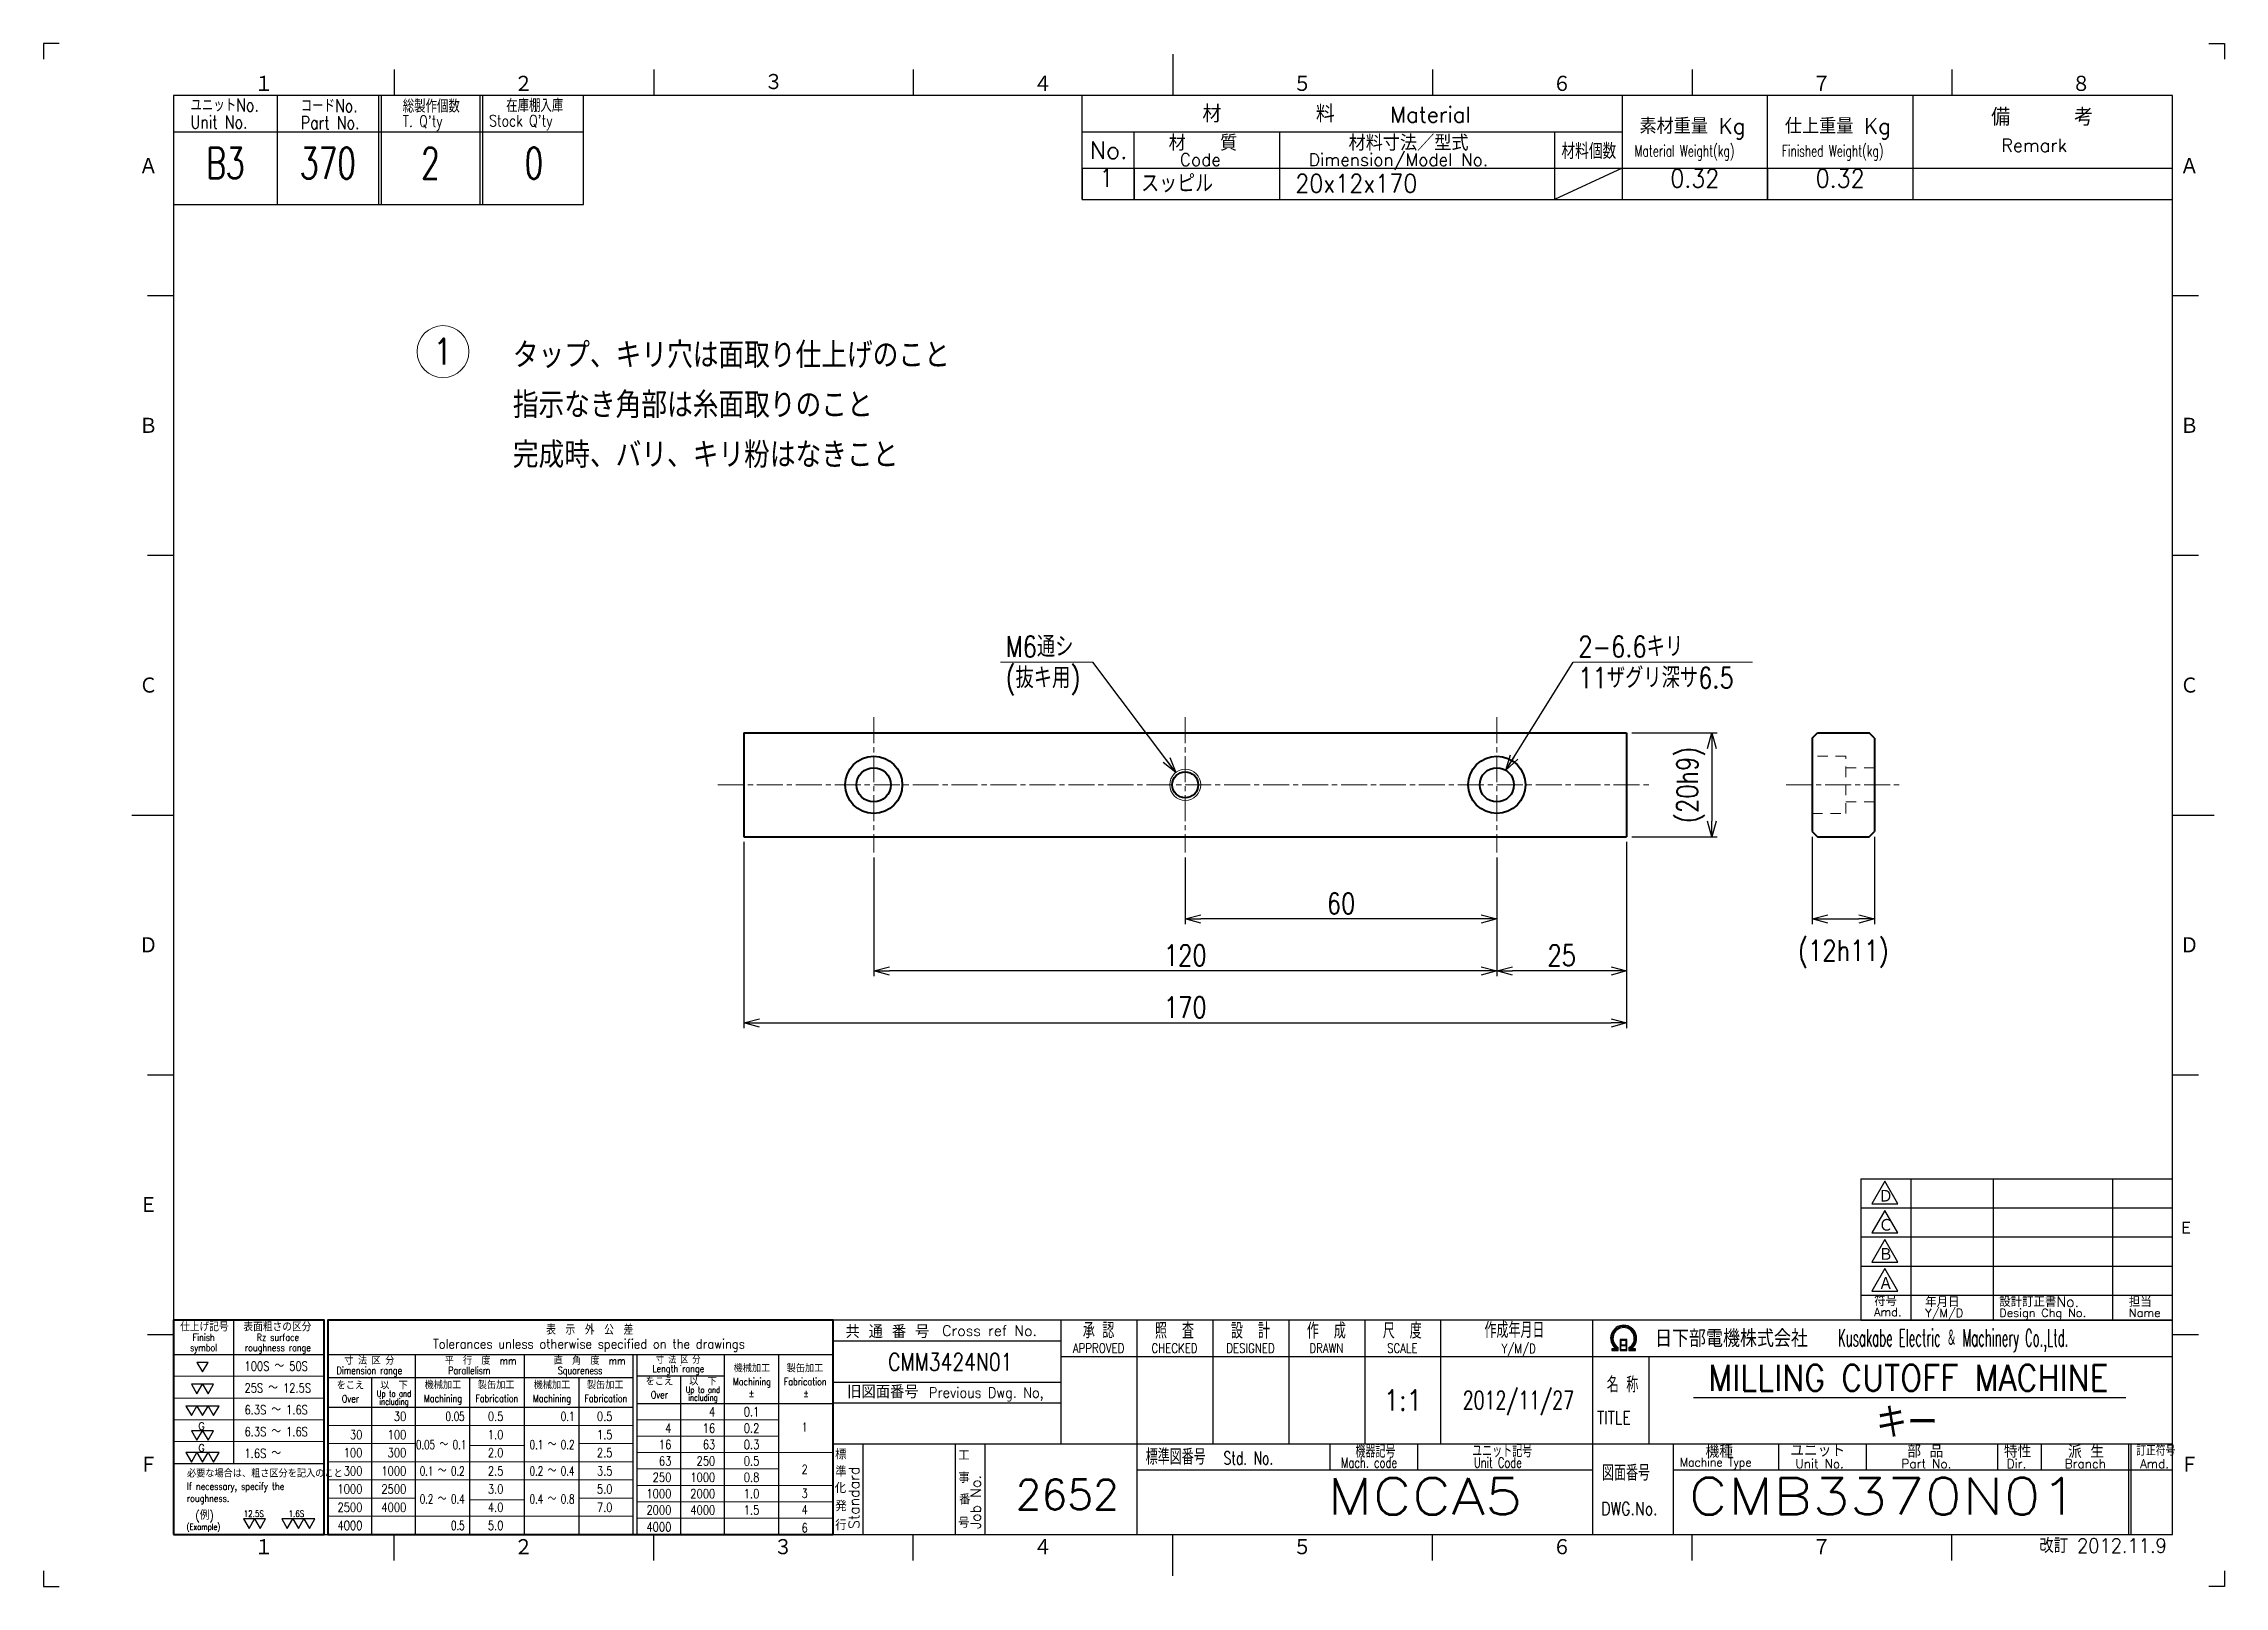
# Model space of a CAD drawing. Header units: millimetres. Extents: x 0 to 420, y 0 to 297.
import ezdxf
from ezdxf.enums import TextEntityAlignment as Align

# ---------------------------------------------------------------- set-up
doc = ezdxf.new("R2010")
doc.units = ezdxf.units.MM
doc.linetypes.add('GEN7A', pattern=[7.5, 5, -0.75, 1, -0.75])
doc.linetypes.add('HIDDEN2', pattern=[3.5, 2, -1.5])
doc.layers.get('0').update_dxf_attribs({"lineweight": 20})
doc.layers.get('DEFPOINTS').update_dxf_attribs({"color": 253})
for name, color, linetype, lineweight in [('2', 5, 'Continuous', 40), ('3A', 6, 'HIDDEN2', 20), ('4', 3, 'Continuous', 13), ('5', 3, 'Continuous', 13), ('6', 7, 'Continuous', 50), ('7A', 4, 'GEN7A', 13)]:
    doc.layers.add(name, color=color, linetype=linetype, lineweight=lineweight)
doc.layers.add('RAHM2', color=1, linetype='Continuous')
doc.layers.add('RAHM3', color=52, linetype='Continuous')
doc.styles.add('DIMENSION', font='romans.shx', dxfattribs={"width": 0.8, "bigfont": 'extfont2.shx'})
doc.styles.get("Standard").update_dxf_attribs({"font": 'romans.shx', "width": 0.8, "bigfont": 'extfont2.shx'})
doc.dimstyles.new('GEN-ISO$0', dxfattribs={"dimtxt": 4, "dimasz": 3, "dimexe": 1, "dimexo": 1, "dimgap": 1, "dimtad": 3, "dimrnd": 0.01, "dimdsep": 46, "dimtxsty": 'Standard', "dimblk": 'OPEN30', "dimcen": 0, "dimclrt": 7, "dimazin": 2, "dimtp": 0.1, "dimtm": 0.1, "dimtfac": 0.6, "dimtmove": 2, "dimatfit": 3, "dimldrblk": 'OPEN30', "dimfxl": 1, "dimarcsym": 0})
doc.dimstyles.new('GEN-ISO$7', dxfattribs={"dimtxt": 4, "dimasz": 3, "dimexe": 1, "dimexo": 1, "dimgap": 1, "dimtad": 3, "dimrnd": 0.01, "dimdsep": 46, "dimtxsty": 'Standard', "dimblk": 'OPEN30', "dimcen": 0, "dimclrt": 7, "dimazin": 2, "dimtp": 0.1, "dimtm": 0.1, "dimtfac": 0.6, "dimtmove": 2, "dimatfit": 3, "dimldrblk": 'OPEN30', "dimfxl": 1, "dimarcsym": 0})

# ---------------------------------------------------------------- blocks, each defined once
blk = doc.blocks.new('1A3ブヒン')
at = {"layer": '2'}
for points in [[(25, 10), (54.05, 10), (54.05, 51.26), (25, 51.26)], [(54.75, 10), (152.05, 10), (152.05, 51.26), (54.75, 51.26)]]:
    blk.add_lwpolyline(points, close=True, dxfattribs=at)
at = {"layer": '4'}
for p, q in [((25, 40.46), (54.05, 40.46)), ((25, 36.26), (54.05, 36.26)), ((25, 32.06), (54.05, 32.06)), ((54.75, 31), (113.55, 31)), ((114.25, 32.05), (141.55, 32.05)), ((25, 27.86), (54.05, 27.86)), ((54.75, 27.5), (71.55, 27.5)), ((82.05, 27.15), (92.55, 27.15)), ((103.05, 27.5), (113.55, 27.5)), ((114.25, 28.9), (141.55, 28.9)), ((114.25, 25.75), (152.05, 25.75)), ((54.75, 24), (113.55, 24)), ((114.25, 22.6), (141.55, 22.6)), ((54.75, 20.5), (113.55, 20.5)), ((54.75, 17), (71.55, 17)), ((103.05, 17), (113.55, 17)), ((114.25, 19.45), (152.05, 19.45)), ((54.75, 13.5), (113.55, 13.5)), ((82.05, 16.65), (92.55, 16.65)), ((114.25, 16.3), (152.05, 16.3)), ((114.25, 13.15), (152.05, 13.15))]:
    blk.add_line(p, q, dxfattribs=at)
at = {"layer": 'RAHM2', "color": 5, "linetype": 'Continuous'}
for p, q in [((3, 297), (0, 297)), ((0, 297), (0, 294)), ((217.5, 295), (217.5, 287)), ((417, 297), (420, 297)), ((420, 297), (420, 294)), ((67.5, 292), (67.5, 287)), ((117.5, 292), (117.5, 287)), ((167.5, 292), (167.5, 287)), ((267.5, 292), (267.5, 287)), ((317.5, 292), (317.5, 287)), ((367.5, 292), (367.5, 287)), ((410, 287), (25, 287)), ((25, 287), (25, 10)), ((104, 266), (104, 287)), ((410, 10), (410, 287)), ((25, 266), (64.5, 266)), ((64.5, 266), (104, 266)), ((20, 248.5), (25, 248.5)), ((410, 248.5), (415, 248.5)), ((20, 198.5), (25, 198.5)), ((410, 198.5), (415, 198.5)), ((17, 148.5), (25, 148.5)), ((410, 148.5), (418, 148.5)), ((20, 98.5), (25, 98.5)), ((410, 98.5), (415, 98.5)), ((350, 51.26), (410, 51.26)), ((20, 48.5), (25, 48.5)), ((410, 48.5), (415, 48.5)), ((25, 10), (410, 10)), ((67.5, 5), (67.5, 10)), ((117.5, 5), (117.5, 10)), ((217.5, 2), (217.5, 10)), ((267.5, 5), (267.5, 10)), ((317.5, 5), (317.5, 10)), ((367.5, 5), (367.5, 10)), ((0, 3), (0, 0)), ((0, 0), (3, 0)), ((420, 0), (417, 0)), ((420, 3), (420, 0))]:
    blk.add_line(p, q, dxfattribs=at)
at = {"layer": 'RAHM2', "color": 7, "linetype": 'Continuous'}
for p, q in [((45, 287), (45, 266)), ((64.5, 287), (64.5, 266)), ((65, 287), (65, 266)), ((84, 287), (84, 266)), ((84.5, 287), (84.5, 266)), ((200, 267), (200, 287)), ((304, 287), (304, 267)), ((332, 267), (332, 287)), ((360, 287), (360, 267)), ((25, 280), (64.5, 280)), ((64.5, 280), (104, 280)), ((200, 280), (304, 280)), ((210, 267), (210, 280)), ((238, 280), (238, 267)), ((291, 280), (291, 267)), ((200, 273), (410, 273)), ((304, 273), (291, 267)), ((200, 267), (410, 267)), ((350, 78.46), (410, 78.46)), ((350, 78.46), (350, 51.26)), ((359.6, 78.46), (359.6, 51.26)), ((375.44, 78.46), (375.44, 51.26)), ((398.48, 78.46), (398.48, 51.26)), ((410, 51.26), (410, 78.46)), ((350, 72.86), (410, 72.86)), ((350, 67.26), (410, 67.26)), ((350, 61.66), (410, 61.66)), ((350, 56.06), (410, 56.06)), ((36.55, 51.26), (36.55, 23.66)), ((195.93, 51.26), (195.93, 27.42)), ((210.55, 51.26), (210.55, 10)), ((225.18, 51.26), (225.18, 27.42)), ((239.8, 51.26), (239.8, 27.42)), ((254.43, 51.26), (254.43, 27.42)), ((269.05, 51.26), (269.05, 27.42)), ((298.3, 51.26), (298.3, 10)), ((152.05, 47.26), (195.93, 47.26)), ((25, 44.66), (54.05, 44.66)), ((54.75, 44.66), (152.05, 44.66)), ((71.55, 44.66), (71.55, 10)), ((92.55, 44.66), (92.55, 10)), ((113.55, 10), (113.55, 44.66)), ((114.25, 44.66), (114.25, 10)), ((122.65, 42.56), (122.65, 42.54)), ((131.05, 44.66), (131.05, 10)), ((141.55, 44.66), (141.55, 10)), ((195.93, 44.26), (410, 44.26)), ((269.05, 44.26), (269.05, 27.42)), ((298.3, 44.26), (298.3, 44.26)), ((309.17, 44.26), (309.17, 27.42)), ((54.75, 40.21), (113.55, 40.21)), ((63.15, 40.21), (63.15, 10)), ((82.05, 40.21), (82.05, 10)), ((103.05, 40.21), (103.05, 10)), ((114.25, 40.56), (131.05, 40.56)), ((122.65, 40.56), (122.65, 10)), ((152.05, 39.34), (195.93, 39.34)), ((54.75, 34.5), (113.55, 34.5)), ((114.25, 35.2), (152.05, 35.2)), ((152.05, 35.34), (195.93, 35.34)), ((152.05, 27.42), (410, 27.42)), ((157.77, 27.42), (157.77, 10)), ((175.59, 27.42), (175.59, 10)), ((181.3, 27.42), (181.3, 10)), ((247.73, 27.42), (247.73, 22.42)), ((264.59, 27.42), (264.59, 22.42)), ((313.83, 27.42), (313.83, 10)), ((334.15, 27.42), (334.15, 22.42)), ((351, 27.42), (351, 22.42)), ((376.29, 27.42), (376.29, 22.42)), ((384.72, 27.42), (384.72, 22.42)), ((401.57, 10), (401.57, 27.42)), ((402.07, 10), (402.07, 27.42)), ((25, 23.66), (54.05, 23.66)), ((210.55, 22.42), (298.3, 22.42)), ((313.83, 22.42), (410, 22.42)), ((167.5, 5), (167.5, 10))]:
    blk.add_line(p, q, dxfattribs=at)
at = {"layer": 'RAHM2', "color": 3, "linetype": 'Continuous'}
blk.add_line((317.73, 36.35), (401.03, 36.35), dxfattribs=at)
at = {"layer": 'RAHM2', "color": 7, "linetype": 'Continuous'}
for points in [[(354.63, 77.99), (352.12, 73.64), (357.14, 73.64)], [(354.63, 72.39), (352.12, 68.04), (357.14, 68.04)], [(354.63, 66.79), (352.12, 62.44), (357.14, 62.44)], [(354.63, 61.19), (352.12, 56.84), (357.14, 56.84)], [(30.6, 41.29), (31.66, 43.12), (29.54, 43.12), (30.6, 41.29)], [(29.54, 37.09), (30.6, 38.92), (28.48, 38.92), (29.54, 37.09)], [(31.66, 37.09), (32.72, 38.92), (30.6, 38.92), (31.66, 37.09)], [(28.48, 32.89), (29.54, 34.72), (27.42, 34.72), (28.48, 32.89)], [(30.6, 32.89), (31.66, 34.72), (29.54, 34.72), (30.6, 32.89)], [(32.72, 32.89), (33.78, 34.72), (31.66, 34.72), (32.72, 32.89)], [(29.54, 28.12), (30.6, 29.96), (28.48, 29.96), (29.54, 28.12)], [(31.66, 28.12), (32.72, 29.96), (30.6, 29.96), (31.66, 28.12)], [(28.48, 23.92), (29.54, 25.76), (27.42, 25.76), (28.48, 23.92)], [(30.6, 23.92), (31.66, 25.76), (29.54, 25.76), (30.6, 23.92)], [(32.72, 23.92), (33.78, 25.76), (31.66, 25.76), (32.72, 23.92)], [(39.56, 11.14), (40.62, 12.98), (38.49, 12.98), (39.56, 11.14)], [(41.68, 11.14), (42.74, 12.98), (40.62, 12.98), (41.68, 11.14)], [(46.93, 11.14), (47.99, 12.98), (45.87, 12.98), (46.93, 11.14)], [(49.06, 11.14), (50.12, 12.98), (47.99, 12.98), (49.06, 11.14)], [(51.18, 11.14), (52.24, 12.98), (50.12, 12.98), (51.18, 11.14)]]:
    blk.add_lwpolyline(points, close=True, dxfattribs=at)
at = {"layer": 'RAHM2', "color": 5, "linetype": 'Continuous'}
blk.add_lwpolyline([(410, 51.26), (152.05, 51.26), (152.05, 10)], dxfattribs=at)
at = {"layer": 'RAHM2', "color": 7, "linetype": 'Continuous'}
for points in [[(303.62, 47.51), (303.62, 45.4), (304.92, 45.4), (304.92, 47.51), (303.62, 47.51)], [(303.77, 47.36), (303.77, 46.53), (304.77, 46.53), (304.77, 47.36), (303.77, 47.36)], [(304.77, 46.38), (304.77, 45.55), (303.77, 45.55), (303.77, 46.38), (304.77, 46.38)], [(302.02, 45.4), (303.22, 45.4), (303.22, 46.01)], [(302.02, 45.58), (302.97, 45.58), (302.97, 45.91)], [(302.72, 45.82), (302.72, 45.75), (302.02, 45.75), (302.02, 45.4)], [(305.32, 45.98), (305.32, 45.4), (306.58, 45.4), (306.58, 45.75), (305.85, 45.75), (305.85, 45.8)], [(305.57, 45.87), (305.57, 45.58), (306.58, 45.58)]]:
    blk.add_lwpolyline(points, dxfattribs=at)
for radius, start, end in [(2.5, 308.2706, 230.8952), (2.28, 303.9949, 234.4013), (2.06, 299.8294, 238.4756)]:
    blk.add_arc((304.3, 47.76), radius, start, end, dxfattribs=at)
at = {"layer": '4', "width": 0.9}
blk.add_text('改訂 2012.11.9', height=2.8, dxfattribs=at).set_placement((408.91, 6.44), align=Align.RIGHT)
at = {"layer": 'RAHM2', "color": 5, "linetype": 'Continuous'}
for s, height, p in [('１', 3.31, (40.6, 287.58)), ('２', 3.31, (90.6, 287.58)), ('４', 3.31, (190.6, 287.58)), ('５', 3.31, (240.6, 287.58)), ('６', 3.31, (290.6, 287.58)), ('７', 3.31, (340.6, 287.58)), ('８', 3.31, (390.6, 287.58)), ('Ａ', 3.31, (18.36, 271.74)), ('Ａ', 3.31, (411.44, 271.74)), ('Ｂ', 3.31, (18.36, 221.74)), ('Ｂ', 3.31, (411.44, 221.74)), ('Ｃ', 3.31, (18.36, 171.74)), ('Ｃ', 3.31, (411.44, 171.74)), ('Ｄ', 3.31, (18.36, 121.74)), ('Ｄ', 3.31, (411.44, 121.74)), ('Ｅ', 3.31, (18.36, 71.74)), ('Ｅ', 2.65, (411.15, 67.64)), ('Ｆ', 3.31, (18.36, 21.74)), ('Ｆ', 3.31, (411.44, 21.74)), ('１', 3.31, (40.6, 5.87)), ('２', 3.31, (90.6, 5.87)), ('３', 3.31, (140.6, 5.87)), ('４', 3.31, (190.6, 5.87)), ('５', 3.31, (240.6, 5.87)), ('６', 3.31, (290.6, 5.87)), ('７', 3.31, (340.6, 5.87))]:
    blk.add_text(s, height=height, dxfattribs=at).set_placement(p)
blk.add_text('３', height=3.31, dxfattribs=at).set_placement((140.6, 289.58), align=Align.MIDDLE)
at = {"layer": 'RAHM2', "color": 7, "linetype": 'Continuous'}
for s, height, width, p in [('ユニットNo.', 2.5, 0.8, (28.29, 283.92)), ('コードNo.', 2.5, 0.8, (49.52, 283.81)), ('総製作個数', 2.5, 0.8, (69.17, 283.72)), ('在庫棚入庫', 2.5, 0.8, (89.08, 283.82)), ('Unit No.', 2.5, 0.8, (28.29, 280.64)), ('Part No.', 2.5, 0.8, (49.52, 280.53)), ("T. Q'ty", 2.2, 0.8, (69.17, 280.96)), ("Stock Q'ty", 2.2, 0.8, (85.8, 281.06)), ('材料個数', 3, 0.8, (292.32, 274.79)), ('Material Weight(kg)', 2.2, 0.68, (306.37, 275.25)), ('Finished Weight(kg)', 2.2, 0.68, (334.74, 275.25)), ('作成年月日', 3, 0.7, (277.49, 47.82)), ('Y/M/D', 1.8, 0.8, (280.79, 44.87)), ('Kusakabe Electric ＆ Machinery Co.,Ltd.', 3.3108, 0.5, (345.56, 46.19)), ('100S ～ 50S', 1.75, 0.8, (38.69, 41.52)), ('25S ～ 12.5S', 1.75, 0.8, (38.69, 37.32)), ('Previous Dwg. No,', 2, 0.9, (170.53, 36.31)), ('名 称', 3, 0.7, (301.06, 37.33)), ('6.3S ～ 1.6S', 1.75, 0.8, (38.69, 33.12)), ('0.1', 1.75, 0.8, (134.84, 32.73)), ('TITLE', 2.5, 0.8, (299.18, 31.25)), ('6.3S ～ 1.6S', 1.75, 0.8, (38.69, 28.92)), ('0.2', 1.75, 0.8, (134.84, 29.58)), ('1', 1.75, 0.8, (145.97, 29.81)), ('1.6S ～ ', 1.75, 0.8, (38.69, 24.72)), ('0.3', 1.75, 0.8, (134.84, 26.43)), ('標準図番号', 3, 0.7, (212.26, 23.44)), ('Std. No.', 2.5, 0.7, (227.23, 23.44)), ('機器記号', 2.5, 0.7, (252.65, 24.77)), ('ユニット記号', 2.5, 0.7, (275.14, 24.85)), ('訂正符号', 2, 0.7, (403.01, 25.16)), ('必要な場合は、粗さ区分を記入のこと', 1.4, 0.9, (27.61, 20.99)), ('0.5', 1.75, 0.8, (134.84, 23.28)), ('0.8', 1.75, 0.8, (134.84, 20.13)), ('2', 1.75, 0.8, (145.97, 21.65)), ('Mach. code', 2, 0.7, (249.86, 22.83)), ('Unit Code', 2, 0.7, (275.45, 22.83)), ('図面番号', 3, 0.7, (300.15, 20.37)), ('Machine Type', 1.7, 0.9, (315.15, 23.05)), ('If necessary, specify the', 1.4, 0.8, (27.61, 18.58)), ('roughness.', 1.4, 0.8, (27.61, 16.26)), ('1.0', 1.75, 0.8, (134.84, 16.98)), ('3', 1.75, 0.8, (145.97, 17.04)), ('(例)', 1.6, 0.9, (29.2, 12.85)), ('12.5S', 1.26, 0.8, (38.53, 13.36)), ('1.6S', 1.26, 0.8, (47.18, 13.36)), ('1.5', 1.75, 0.8, (134.84, 13.83)), ('4', 1.75, 0.8, (145.97, 13.89)), ('(Example)', 1.2, 0.8, (27.53, 10.87)), ('6', 1.75, 0.8, (145.97, 10.39))]:
    blk.add_text(s, height=height, dxfattribs=dict(at, width=width)).set_placement(p)
for s, height, p in [('材\u3000\u3000\u3000\u3000\u3000料', 3.311, (223.18, 281.82)), ('Material', 3, (259.34, 281.82)), ('素材重量 Kg', 3, (307.35, 279.63)), ('仕上重量 Kg', 3, (335.35, 279.63)), ('備     考', 3.311, (375.08, 281.21)), ('No.', 3.311, (201.5, 274.82)), ('材\u3000\u3000質', 3, (216.68, 276.39)), ('材料寸法／型式', 3, (251.33, 276.39)), ('Remark', 2.5, (377.03, 276.16)), ('Code', 2.4, (218.82, 273.45)), ('Dimension/Model No.', 2.4, (243.65, 273.45)), ('Ｄ', 2.56, (353.38, 73.83)), ('Ｃ', 2.56, (353.38, 68.23)), ('Ｂ', 2.56, (353.38, 62.63)), ('Ａ', 2.56, (353.38, 57.03)), ('符号', 2, (352.54, 53.96)), ('年月日', 2, (362.39, 53.77)), ('設計訂正書No.', 2, (376.64, 53.81)), ('担当', 2, (401.6, 53.81)), ('共 通 番 号', 2.5, (154.44, 47.79)), ('Amd.', 1.6, (352.54, 52.01)), ('Y/M/D', 1.6, (362.39, 51.83)), ('Design Chg No.', 1.6, (376.64, 51.86)), ('Name', 1.6, (401.6, 51.86)), ('Cross ref No.', 2, (173.05, 48.23)), ('旧図面番号', 2.5, (154.76, 36.21)), ('標', 2, (152.44, 24.43)), ('工', 2, (176.15, 24.24)), ('機種', 2.4, (320.08, 24.76)), ('ユニット', 2.4, (336.39, 24.96)), ('部 品', 2.4, (358.93, 24.79)), ('特性', 2.4, (377.55, 24.78)), ('派 生', 2.4, (389.89, 24.72)), ('準', 2, (152.47, 21.11)), ('事', 2, (176.17, 19.92)), ('Unit No.', 1.7, (337.39, 22.76)), ('Part No.', 1.7, (357.81, 22.76)), ('Dir.', 1.7, (378.09, 22.76)), ('Branch', 1.7, (389.24, 22.76)), ('Amd.', 1.7, (403.74, 22.76)), ('化', 2, (152.37, 17.95)), ('番', 2, (176.31, 15.76)), ('行', 2, (152.46, 10.82)), ('発', 2, (152.46, 14.47)), ('号', 2, (176.11, 11.28))]:
    blk.add_text(s, height=height, dxfattribs=at).set_placement(p)
for s, height, width, p in [('仕上げ記号', 1.54, 0.9, (30.97, 49.13)), ('表面粗さの区分', 1.54, 0.9, (45.03, 49.13)), ('表\u3000示\u3000外\u3000公\u3000差', 1.8, 0.9, (105.18, 48.48)), ('symbol', 1.4, 0.8, (30.82, 45.27)), ('Finish', 1.4, 0.8, (30.82, 47.24)), ('roughness range', 1.4, 0.8, (45.12, 45.27)), ('Rz surface', 1.4, 0.8, (45.12, 47.24)), ('Tolerances unless otherwise specified on the drawings', 1.8, 0.9, (105.02, 45.77)), ('Dimension range', 1.4, 0.8, (62.73, 40.86)), ('寸 法 区 分', 1.4, 0.9, (62.73, 42.71)), ('Parallelism', 1.4, 0.8, (81.99, 40.86)), ('平\u3000行\u3000度\u3000mm', 1.4, 0.9, (84.16, 42.71)), ('Squareness', 1.4, 0.8, (103.32, 40.86)), ('直\u3000角\u3000度\u3000mm', 1.4, 0.9, (105.16, 42.71)), ('Length range', 1.4, 0.8, (122.23, 41.21)), ('寸 法 区 分', 1.4, 0.8, (122.23, 42.89)), ('機械加工', 1.4, 0.9, (136.41, 41.24)), ('製缶加工', 1.4, 0.9, (146.64, 41.24)), ('をこえ', 1.4, 0.9, (59.09, 37.95)), ('以\u3000下', 1.4, 0.9, (67.49, 37.95)), ('機械加工', 1.4, 0.9, (76.91, 38.02)), ('製缶加工', 1.4, 0.9, (87.16, 38.02)), ('機械加工', 1.4, 0.9, (97.91, 38.02)), ('製缶加工', 1.4, 0.9, (108.16, 38.02)), ('をこえ', 1.4, 0.9, (118.59, 38.7)), ('Up to and', 1.2, 0.8, (126.98, 37.25)), ('以\u3000下', 1.4, 0.9, (126.99, 38.7)), ('Machining', 1.4, 0.8, (136.41, 38.72)), ('Fabrication', 1.4, 0.8, (146.68, 38.72)), ('Over', 1.4, 0.8, (59.09, 35.42)), ('Up to and', 1.2, 0.8, (67.48, 36.5)), ('including', 1.2, 0.8, (67.49, 34.98)), ('Machining', 1.4, 0.8, (76.91, 35.49)), ('Fabrication', 1.4, 0.8, (87.28, 35.49)), ('Machining', 1.4, 0.8, (97.91, 35.49)), ('Fabrication', 1.4, 0.8, (108.28, 35.49)), ('Over', 1.4, 0.8, (118.59, 36.17)), ('including', 1.2, 0.8, (126.99, 35.73)), ('%%P', 1.4, 0.9, (136.33, 36.46)), ('%%P', 1.4, 0.9, (146.83, 36.46))]:
    blk.add_text(s, height=height, dxfattribs=dict(at, width=width)).set_placement(p, align=Align.CENTER)
for s, height, width, p in [('承 認', 3, 0.7, (203.18, 49.35)), ('照  査', 3, 0.7, (217.8, 49.35)), ('設  計', 3, 0.7, (232.43, 49.35)), ('作  成', 3, 0.7, (247.05, 49.35)), ('尺  度', 3, 0.7, (261.67, 49.35)), ('APPROVED', 1.8, 0.8, (203.18, 45.85)), ('CHECKED', 1.8, 0.8, (217.8, 45.85)), ('DESIGNED', 1.8, 0.8, (232.43, 45.85)), ('DRAWN', 1.8, 0.8, (247.05, 45.85)), ('SCALE', 1.8, 0.8, (261.67, 45.85)), ('DWG.No.', 2.5, 0.8, (305.41, 14.96))]:
    blk.add_text(s, height=height, dxfattribs=dict(at, width=width)).set_placement(p, align=Align.MIDDLE)
at = {"layer": 'RAHM2', "color": 7, "linetype": 'Continuous', "width": 0.844147}
blk.add_text('日下部電機株式会社', height=3.311, dxfattribs=at).set_placement((310.35, 46.06), (339.79, 46.06), align=Align.FIT)
at = {"layer": 'RAHM2', "color": 7, "linetype": 'Continuous'}
for s, width, p in [('30', 0.8, (69.85, 31.85)), ('0.05', 0.7, (81.08, 31.85)), ('0.5', 0.8, (88.56, 31.85)), ('0.1', 0.7, (102.24, 31.85)), ('0.5', 0.8, (109.56, 31.85)), ('4', 0.8, (129.35, 32.73)), ('30', 0.8, (61.4, 28.35)), ('100', 0.8, (69.85, 28.35)), ('1.0', 0.8, (88.56, 28.35)), ('1.5', 0.8, (109.56, 28.35)), ('4', 0.8, (120.9, 29.58)), ('16', 0.8, (129.35, 29.58)), ('100', 0.8, (61.4, 24.85)), ('300', 0.8, (69.85, 24.85)), ('0.05 ～ 0.1', 0.7, (81.41, 26.42)), ('2.0', 0.8, (88.56, 24.85)), ('0.1 ～ 0.2', 0.7, (102.24, 26.42)), ('2.5', 0.8, (109.56, 24.85)), ('16', 0.8, (120.9, 26.43)), ('63', 0.8, (129.35, 26.43)), ('300', 0.8, (61.4, 21.35)), ('1000', 0.8, (69.85, 21.35)), ('0.1 ～ 0.2', 0.7, (81.08, 21.35)), ('2.5', 0.8, (88.56, 21.35)), ('0.2 ～ 0.4', 0.7, (102.24, 21.35)), ('3.5', 0.8, (109.56, 21.35)), ('250', 0.8, (120.9, 20.13)), ('63', 0.8, (120.9, 23.28)), ('1000', 0.8, (129.35, 20.13)), ('250', 0.8, (129.35, 23.28)), ('1000', 0.8, (61.4, 17.85)), ('2500', 0.8, (69.85, 17.85)), ('0.2 ～ 0.4', 0.7, (81.08, 15.93)), ('3.0', 0.8, (88.56, 17.85)), ('0.4 ～ 0.8', 0.7, (102.24, 15.93)), ('5.0', 0.8, (109.56, 17.85)), ('1000', 0.8, (120.9, 16.98)), ('2000', 0.8, (129.35, 16.98)), ('2500', 0.8, (61.4, 14.35)), ('4000', 0.8, (61.4, 10.85)), ('4000', 0.8, (69.85, 14.35)), ('0.5', 0.7, (81.08, 10.85)), ('4.0', 0.8, (88.56, 14.35)), ('5.0', 0.8, (88.56, 10.85)), ('7.0', 0.8, (109.56, 14.35)), ('2000', 0.8, (120.9, 13.83)), ('4000', 0.8, (129.35, 13.83)), ('4000', 0.8, (120.9, 10.58))]:
    blk.add_text(s, height=1.75, dxfattribs=dict(at, width=width)).set_placement(p, align=Align.RIGHT)
for p in [(31.04, 30.15), (31.04, 25.95)]:
    blk.add_text('G', height=1.4, dxfattribs=at).set_placement(p, align=Align.RIGHT)
for s, p in [('Standard', (157.07, 11.05)), ('Job No.', (180.5, 11.05))]:
    blk.add_text(s, height=2, rotation=90, dxfattribs=at).set_placement(p)
at = {"layer": 'RAHM2', "color": 5, "linetype": 'Continuous', "width": 0.7}
for tag, p in [('HEADER3', (35, 274.01)), ('HEADER4', (54.75, 274)), ('HEADER15', (74.49, 274)), ('HEADER16', (94.43, 274))]:
    blk.add_attdef(tag, text='', height=6, dxfattribs=at).set_placement(p, align=Align.MIDDLE)
at = {"layer": 'RAHM2', "color": 7, "linetype": 'Continuous'}
blk.add_attdef('HEADER5', text='', height=2.5, dxfattribs=at).set_placement((63.69, 267.1), align=Align.BOTTOM_RIGHT)
for tag, height, width, p in [('HEADER25', 2.56, 0.63, (367.53, 75.57)), ('HEADER23', 2.66, 0.8, (387.12, 75.42)), ('HEADER24', 2.8, 0.8, (404.05, 75.44)), ('HEADER22', 2.56, 0.63, (367.53, 69.97)), ('HEADER20', 2.66, 0.8, (387.12, 69.82)), ('HEADER21', 2.8, 0.8, (404.05, 69.84)), ('HEADER19', 2.56, 0.63, (367.53, 64.37)), ('HEADER17', 2.66, 0.8, (387.12, 64.22)), ('HEADER18', 2.8, 0.8, (404.05, 64.24)), ('HEADER11', 2.56, 0.63, (367.53, 58.77)), ('HEADER9', 2.66, 0.8, (387.12, 58.62)), ('HEADER10', 2.8, 0.8, (404.05, 58.64)), ('HEADER7', 3.31, 0.8, (174.63, 43.21)), ('HEADER1', 5, 0.9, (359.12, 40.15)), ('GEN-TITLE-SCA', 4, 0.85, (261.79, 35.85)), ('HEADER2', 6, 0.9, (358.89, 31.68)), ('HEADER14', 3.31, 0.8, (174.63, 31.29))]:
    blk.add_attdef(tag, text='', height=height, dxfattribs=dict(at, width=width)).set_placement(p, align=Align.MIDDLE)
for tag, p in [('HEADER27', (232.45, 36.09)), ('HEADER26', (247.07, 36.09))]:
    blk.add_attdef(tag, text='', height=4, dxfattribs=at).set_placement(p, align=Align.MIDDLE)
at = {"layer": 'RAHM2', "color": 7, "linetype": 'Continuous', "width": 0.7}
blk.add_attdef('GEN-TITLE-DAT', text='', height=3.5, dxfattribs=at).set_placement((284.03, 34.1), align=Align.CENTER)
at = {"layer": 'RAHM2', "color": 5, "linetype": 'Continuous'}
blk.add_attdef('HEADER6', text='', height=5.8, dxfattribs=at).set_placement((207.09, 13.03), align=Align.BOTTOM_RIGHT)
at = {"layer": 'RAHM2', "color": 5, "linetype": 'Continuous', "style": 'DIMENSION', "width": 1.2}
for tag, p in [('HEADER13', (213.56, 11.75)), ('HEADER12', (247.26, 11.72)), ('GEN-TITLE-DWG', (316.79, 11.74))]:
    blk.add_attdef(tag, text='', height=7.02, dxfattribs=at).set_placement(p, align=Align.BOTTOM_LEFT)
at = {"layer": 'RAHM2', "color": 5, "linetype": 'Continuous', "style": 'DIMENSION'}
blk.add_attdef('HEADER8', text='', height=7.02, dxfattribs=at).set_placement((408.58, 11.71), align=Align.BOTTOM_RIGHT)
blk = doc.blocks.new('STDBUHIN')
at = {"color": 7}
for p, q in [((0, 0), (0, -6)), ((10, 0), (10, -6)), ((38, 0), (38, -6)), ((91, 0), (91, -6)), ((104, 0), (104, -6)), ((132, 0), (132, -6)), ((160, 0), (160, -6)), ((0, -6), (210, -6))]:
    blk.add_line(p, q, dxfattribs=at)
at = {"layer": 'RAHM3', "color": 7, "width": 0.9}
for tag, p in [('1GENST', (4.710911, -4.609434)), ('4GENST', (96.434633, -4.658422)), ('5GENST', (118, -4.729)), ('6GENST', (146, -4.729))]:
    blk.add_attdef(tag, text='', height=3.5, dxfattribs=at).set_placement(p, align=Align.BOTTOM_CENTER)
at = {"layer": 'RAHM3', "color": 7}
for tag, p, width in [('2GENST', (11.373533, -4.658422), 0.8), ('3GENST', (41.070972, -4.658422), 0.8), ('7GENST', (162.759538, -4.671383), 0.9)]:
    blk.add_attdef(tag, p, '', height=3.5, dxfattribs=dict(at, width=width))
blk = doc.blocks.new('GENBALLOON1')
blk.add_circle((0, 0), 5)
at = {"flags": 1}
blk.add_attdef('GEN_PARENT', text='', height=2.5, dxfattribs=at).set_placement((0, 0), align=Align.MIDDLE)
blk.add_attdef('REF_NO', text='', height=3.5).set_placement((0, 0), align=Align.MIDDLE)
at = {"color": 7, "flags": 1}
for tag, p in [('5GENINF', (6.43, 0.96)), ('6GENINF', (6.43, 0.63)), ('7GENINF', (6.43, 0.3)), ('8GENINF', (6.43, -0.04)), ('9GENINF', (6.43, -0.37)), ('3GENINF', (6.43, -2.34)), ('4GENINF', (6.43, -2.67)), ('10GENINF', (6.43, -0.7)), ('11GENINF', (6.43, -1)), ('12GENINF', (6.43, -1.34)), ('13GENINF', (6.43, -1.67)), ('14GENINF', (6.43, -2)), ('15GENINF', (6.43, -3)), ('16GENINF', (6.43, -3.34)), ('17GENINF', (6.43, -3.7)), ('18GENINF', (6.43, -4.04)), ('19GENINF', (6.43, -4.37)), ('20GENINF', (6.43, -4.7)), ('21GENINF', (6.43, -5.04)), ('22GENINF', (6.43, -5.37))]:
    blk.add_attdef(tag, p, '', height=0.2, dxfattribs=at)
blk = doc.blocks.new('A$C44AD5685')
at = {"layer": '6', "width": 0.9}
for s, p in [('タップ、キリ穴は面取り仕上げのこと', (0, 19.2)), ('指示なき角部は糸面取りのこと', (0, 9.6)), ('完成時、バリ、キリ粉はなきこと', (0, 0))]:
    blk.add_text(s, height=5, dxfattribs=at).set_placement(p)
blk = doc.blocks.new('_Open30')
at = {"color": 0, "linetype": 'ByBlock', "lineweight": -2}
for p, q in [((-1, 0.27), (0, 0)), ((0, 0), (-1, -0.27)), ((0, 0), (-1, 0))]:
    blk.add_line(p, q, dxfattribs=at)
blk = doc.blocks.new('*D9')
at = {"layer": '5', "color": 0, "lineweight": -2, "transparency": 16777216}
for p, q in [((134.88, 143.31), (134.88, 107.48)), ((304.88, 143.31), (304.88, 107.48)), ((137.88, 108.48), (301.88, 108.48))]:
    blk.add_line(p, q, dxfattribs=at)
at = {"layer": 'DEFPOINTS', "color": 0, "transparency": 16777216}
for p in [(134.88, 144.31), (304.88, 144.31), (304.88, 108.48)]:
    blk.add_point(p, dxfattribs=at)
at = {"layer": '5', "color": 0, "lineweight": -2, "transparency": 16777216, "xscale": 3, "yscale": 3, "zscale": 3, "rotation": 180}
blk.add_blockref('_Open30', (134.88, 108.48), dxfattribs=at)
at = {"layer": '5', "color": 0, "lineweight": -2, "transparency": 16777216, "xscale": 3, "yscale": 3, "zscale": 3}
blk.add_blockref('_Open30', (304.88, 108.48), dxfattribs=at)
at = {"layer": '5', "color": 7, "transparency": 16777216, "insert": (219.88, 111.48), "char_height": 4, "attachment_point": 5}
blk.add_mtext('170', dxfattribs=at)
blk = doc.blocks.new('*D10')
at = {"layer": '5', "color": 0, "lineweight": -2, "transparency": 16777216}
for p, q in [((304.88, 143.31), (304.88, 117.48)), ((279.88, 140.31), (279.88, 117.48)), ((301.88, 118.48), (282.88, 118.48))]:
    blk.add_line(p, q, dxfattribs=at)
at = {"layer": 'DEFPOINTS', "color": 0, "transparency": 16777216}
for p in [(304.88, 144.31), (279.88, 141.31), (279.88, 118.48)]:
    blk.add_point(p, dxfattribs=at)
at = {"layer": '5', "color": 0, "lineweight": -2, "transparency": 16777216, "xscale": 3, "yscale": 3, "zscale": 3, "rotation": 180}
blk.add_blockref('_Open30', (279.88, 118.48), dxfattribs=at)
at = {"layer": '5', "color": 0, "lineweight": -2, "transparency": 16777216, "xscale": 3, "yscale": 3, "zscale": 3}
blk.add_blockref('_Open30', (304.88, 118.48), dxfattribs=at)
at = {"layer": '5', "color": 7, "transparency": 16777216, "insert": (292.38, 121.48), "char_height": 4, "attachment_point": 5}
blk.add_mtext('25', dxfattribs=at)
blk = doc.blocks.new('*D11')
at = {"layer": '5', "color": 0, "lineweight": -2, "transparency": 16777216}
for p, q in [((159.88, 140.31), (159.88, 117.48)), ((279.88, 140.31), (279.88, 117.48)), ((276.88, 118.48), (162.88, 118.48))]:
    blk.add_line(p, q, dxfattribs=at)
at = {"layer": 'DEFPOINTS', "color": 0, "transparency": 16777216}
for p in [(159.88, 141.31), (279.88, 141.31), (159.88, 118.48)]:
    blk.add_point(p, dxfattribs=at)
at = {"layer": '5', "color": 0, "lineweight": -2, "transparency": 16777216, "xscale": 3, "yscale": 3, "zscale": 3, "rotation": 180}
blk.add_blockref('_Open30', (159.88, 118.48), dxfattribs=at)
at = {"layer": '5', "color": 0, "lineweight": -2, "transparency": 16777216, "xscale": 3, "yscale": 3, "zscale": 3}
blk.add_blockref('_Open30', (279.88, 118.48), dxfattribs=at)
at = {"layer": '5', "color": 7, "transparency": 16777216, "insert": (219.88, 121.48), "char_height": 4, "attachment_point": 5}
blk.add_mtext('120', dxfattribs=at)
blk = doc.blocks.new('*D12')
at = {"layer": '5', "color": 0, "lineweight": -2, "transparency": 16777216}
for p, q in [((219.88, 140.31), (219.88, 127.48)), ((279.88, 140.31), (279.88, 127.48)), ((276.88, 128.48), (222.88, 128.48))]:
    blk.add_line(p, q, dxfattribs=at)
at = {"layer": 'DEFPOINTS', "color": 0, "transparency": 16777216}
for p in [(219.88, 141.31), (279.88, 141.31), (219.88, 128.48)]:
    blk.add_point(p, dxfattribs=at)
at = {"layer": '5', "color": 0, "lineweight": -2, "transparency": 16777216, "xscale": 3, "yscale": 3, "zscale": 3, "rotation": 180}
blk.add_blockref('_Open30', (219.88, 128.48), dxfattribs=at)
at = {"layer": '5', "color": 0, "lineweight": -2, "transparency": 16777216, "xscale": 3, "yscale": 3, "zscale": 3}
blk.add_blockref('_Open30', (279.88, 128.48), dxfattribs=at)
at = {"layer": '5', "color": 7, "transparency": 16777216, "insert": (249.88, 131.48), "char_height": 4, "attachment_point": 5}
blk.add_mtext('60', dxfattribs=at)
blk = doc.blocks.new('*D13')
at = {"layer": '5', "color": 0, "lineweight": -2, "transparency": 16777216}
for p, q in [((305.88, 164.31), (322.29, 164.31)), ((321.29, 161.31), (321.29, 147.31)), ((305.88, 144.31), (322.29, 144.31))]:
    blk.add_line(p, q, dxfattribs=at)
at = {"layer": 'DEFPOINTS', "color": 0, "transparency": 16777216}
for p in [(304.88, 164.31), (304.88, 144.31), (321.29, 144.31)]:
    blk.add_point(p, dxfattribs=at)
at = {"layer": '5', "color": 0, "lineweight": -2, "transparency": 16777216, "xscale": 3, "yscale": 3, "zscale": 3}
for p, rotation in [((321.29, 164.31), 90), ((321.29, 144.31), 270)]:
    blk.add_blockref('_Open30', p, dxfattribs=dict(at, rotation=rotation))
at = {"layer": '5', "color": 7, "transparency": 16777216, "insert": (317.24, 154.31), "char_height": 4, "attachment_point": 5, "rotation": 90}
blk.add_mtext('(20h9)', dxfattribs=at)
blk = doc.blocks.new('*D14')
at = {"layer": '5', "color": 0, "lineweight": -2, "transparency": 16777216}
for p, q in [((340.61, 144.31), (340.61, 127.48)), ((352.61, 144.31), (352.61, 127.48)), ((343.61, 128.48), (349.61, 128.48))]:
    blk.add_line(p, q, dxfattribs=at)
at = {"layer": 'DEFPOINTS', "color": 0, "transparency": 16777216}
for p in [(340.61, 145.31), (352.61, 145.31), (352.61, 128.48)]:
    blk.add_point(p, dxfattribs=at)
at = {"layer": '5', "color": 0, "lineweight": -2, "transparency": 16777216, "xscale": 3, "yscale": 3, "zscale": 3, "rotation": 180}
blk.add_blockref('_Open30', (340.61, 128.48), dxfattribs=at)
at = {"layer": '5', "color": 0, "lineweight": -2, "transparency": 16777216, "xscale": 3, "yscale": 3, "zscale": 3}
blk.add_blockref('_Open30', (352.61, 128.48), dxfattribs=at)
at = {"layer": '5', "color": 7, "transparency": 16777216, "insert": (346.61, 121.73), "char_height": 4, "attachment_point": 5}
blk.add_mtext('(12h11)', dxfattribs=at)

msp = doc.modelspace()

# ---------------------------------------------------------------- linework, layer by layer
at = {"layer": '2'}
for p, q in [((134.876, 164.309), (134.876, 144.309)), ((134.876, 164.309), (304.876, 164.309)), ((304.876, 164.309), (304.876, 144.309)), ((340.612, 163.309), (341.612, 164.309)), ((341.612, 164.309), (351.612, 164.309)), ((352.612, 163.309), (351.612, 164.309)), ((340.612, 163.309), (340.612, 145.309)), ((352.612, 163.309), (352.612, 145.309)), ((134.876, 144.309), (304.876, 144.309)), ((340.612, 145.309), (341.612, 144.309)), ((341.612, 144.309), (351.612, 144.309)), ((351.612, 144.309), (352.612, 145.309))]:
    msp.add_line(p, q, dxfattribs=at)
for centre, radius in [((159.876, 154.309), 5.5), ((279.876, 154.309), 5.5), ((159.876, 154.309), 3.3), ((219.876, 154.309), 2.5), ((279.876, 154.309), 3.3)]:
    msp.add_circle(centre, radius, dxfattribs=at)
at = {"layer": '3A'}
for p, q in [((347.112, 159.809), (340.612, 159.809)), ((347.112, 148.809), (347.112, 159.809)), ((352.612, 157.609), (347.112, 157.609)), ((340.612, 148.809), (347.112, 148.809)), ((347.112, 151.009), (352.612, 151.009))]:
    msp.add_line(p, q, dxfattribs=at)
at = {"layer": '4'}
msp.add_circle((219.876, 154.309), 3, dxfattribs=at)
at = {"layer": '5'}
for p, q in [((184.265, 177.918), (202.072, 177.918)), ((294.571, 177.918), (329.109, 177.918))]:
    msp.add_line(p, q, dxfattribs=at)
at = {"layer": '7A'}
for p, q in [((159.876, 167.309), (159.876, 141.309)), ((219.876, 167.309), (219.876, 141.309)), ((279.876, 167.309), (279.876, 141.309)), ((129.876, 154.309), (309.876, 154.309)), ((335.612, 154.309), (357.612, 154.309))]:
    msp.add_line(p, q, dxfattribs=at)

# ---------------------------------------------------------------- block references
at = {"layer": '2'}
msp.add_blockref('1A3ブヒン', (0, 0), dxfattribs=at).add_auto_attribs({'GEN-TITLE-DWG': 'CMB3370N01', 'GEN-TITLE-DAT': '2012/11/27', 'GEN-TITLE-SCA': '1:1', 'HEADER1': 'MILLING CUTOFF MACHINE', 'HEADER2': 'キー', 'HEADER3': 'B3', 'HEADER4': '370', 'HEADER6': '2652', 'HEADER12': 'MCCA5', 'HEADER15': '2', 'HEADER16': '0', 'HEADER7': 'CMM3424N01'})
msp.add_blockref('A$C44AD5685', (90.37, 215.32), dxfattribs=at)
at = {"layer": '5'}
ref = msp.add_blockref('GENBALLOON1', (76.913, 237.712), dxfattribs=at)
ref.add_attrib('REF_NO', '1', dxfattribs={"color": 7, "height": 5, "width": 0.9}).set_placement((76.913, 237.712), align=Align.MIDDLE_CENTER)
at = {"layer": 'RAHM2'}
ref = msp.add_blockref('STDBUHIN', (200, 273), dxfattribs=at)
ref.add_attrib('1GENST', '1', dxfattribs={"layer": 'RAHM3', "color": 7, "height": 3.5, "width": 0.9}).set_placement((204.711, 268.391), align=Align.BOTTOM_CENTER)
ref.add_attrib('2GENST', 'スッピル', (211.374, 268.342), dxfattribs={"layer": 'RAHM3', "color": 7, "height": 3.5, "width": 0.9})
ref.add_attrib('3GENST', '20x12x170', (241.071, 268.342), dxfattribs={"layer": 'RAHM3', "color": 7, "height": 3.5, "width": 0.9})
ref.add_attrib('5GENST', '0.32', dxfattribs={"layer": 'RAHM3', "color": 7, "height": 3.5, "width": 0.9}).set_placement((318, 268.271), align=Align.BOTTOM_CENTER)
ref.add_attrib('6GENST', '0.32', dxfattribs={"layer": 'RAHM3', "color": 7, "height": 3.5, "width": 0.9}).set_placement((346, 268.271), align=Align.BOTTOM_CENTER)

# ---------------------------------------------------------------- texts
at = {"layer": '6', "width": 0.8}
for s, p in [('M6通シ', (185.265, 178.918)), ('2-6.6キリ', (295.571, 178.918)), ('(抜キ用)', (185.265, 172.918)), ('11ザグリ深サ6.5', (295.571, 172.918))]:
    msp.add_text(s, height=4, dxfattribs=at).set_placement(p)

# ---------------------------------------------------------------- dimensions: what is measured, and where the dimension line sits
at = {"layer": '5'}
dim = msp.add_linear_dim(base=(321.289, 144.309), p1=(304.876, 164.309), p2=(304.876, 144.309), angle=90, text='(<>h9)', dimstyle='GEN-ISO$0', override={"dimtm": 0.1, "dimtdec": 3}, dxfattribs=at)
dim.commit()
dim.dimension.update_dxf_attribs({"geometry": '*D13', "text_midpoint": (317.241, 154.309)})
for base, p1, p2, picture, middle in [((304.876, 108.484), (134.876, 144.309), (304.876, 144.309), '*D9', (219.876, 111.484)), ((279.876, 118.484), (304.876, 144.309), (279.876, 141.309), '*D10', (292.376, 121.484)), ((159.876, 118.484), (279.876, 141.309), (159.876, 141.309), '*D11', (219.876, 121.484)), ((219.876, 128.484), (279.876, 141.309), (219.876, 141.309), '*D12', (249.876, 131.484))]:
    dim = msp.add_linear_dim(base=base, p1=p1, p2=p2, dimstyle='GEN-ISO$0', override={"dimtm": 0.1, "dimtdec": 3}, dxfattribs=at)
    dim.commit()
    dim.dimension.update_dxf_attribs({"geometry": picture, "text_midpoint": middle})
dim = msp.add_linear_dim(base=(352.612, 128.484), p1=(340.612, 145.309), p2=(352.612, 145.309), text='(<>h11)', dimstyle='GEN-ISO$0', override={"dimtm": 0.1, "dimtdec": 3}, dxfattribs=at)
dim.commit()
dim.dimension.update_dxf_attribs({"geometry": '*D14', "text_midpoint": (346.612, 121.727), "dimtype": 160})

# ---------------------------------------------------------------- leaders
for points in [[(218.07, 156.704), (202.072, 177.918)], [(281.62, 157.11), (294.571, 177.918)]]:
    msp.add_leader(points, dimstyle='GEN-ISO$7', override={"dimgap": 1, "dimtad": 0, "dimtm": 0.1, "dimtdec": 3}, dxfattribs=at)

doc.saveas('drawing.dxf')
